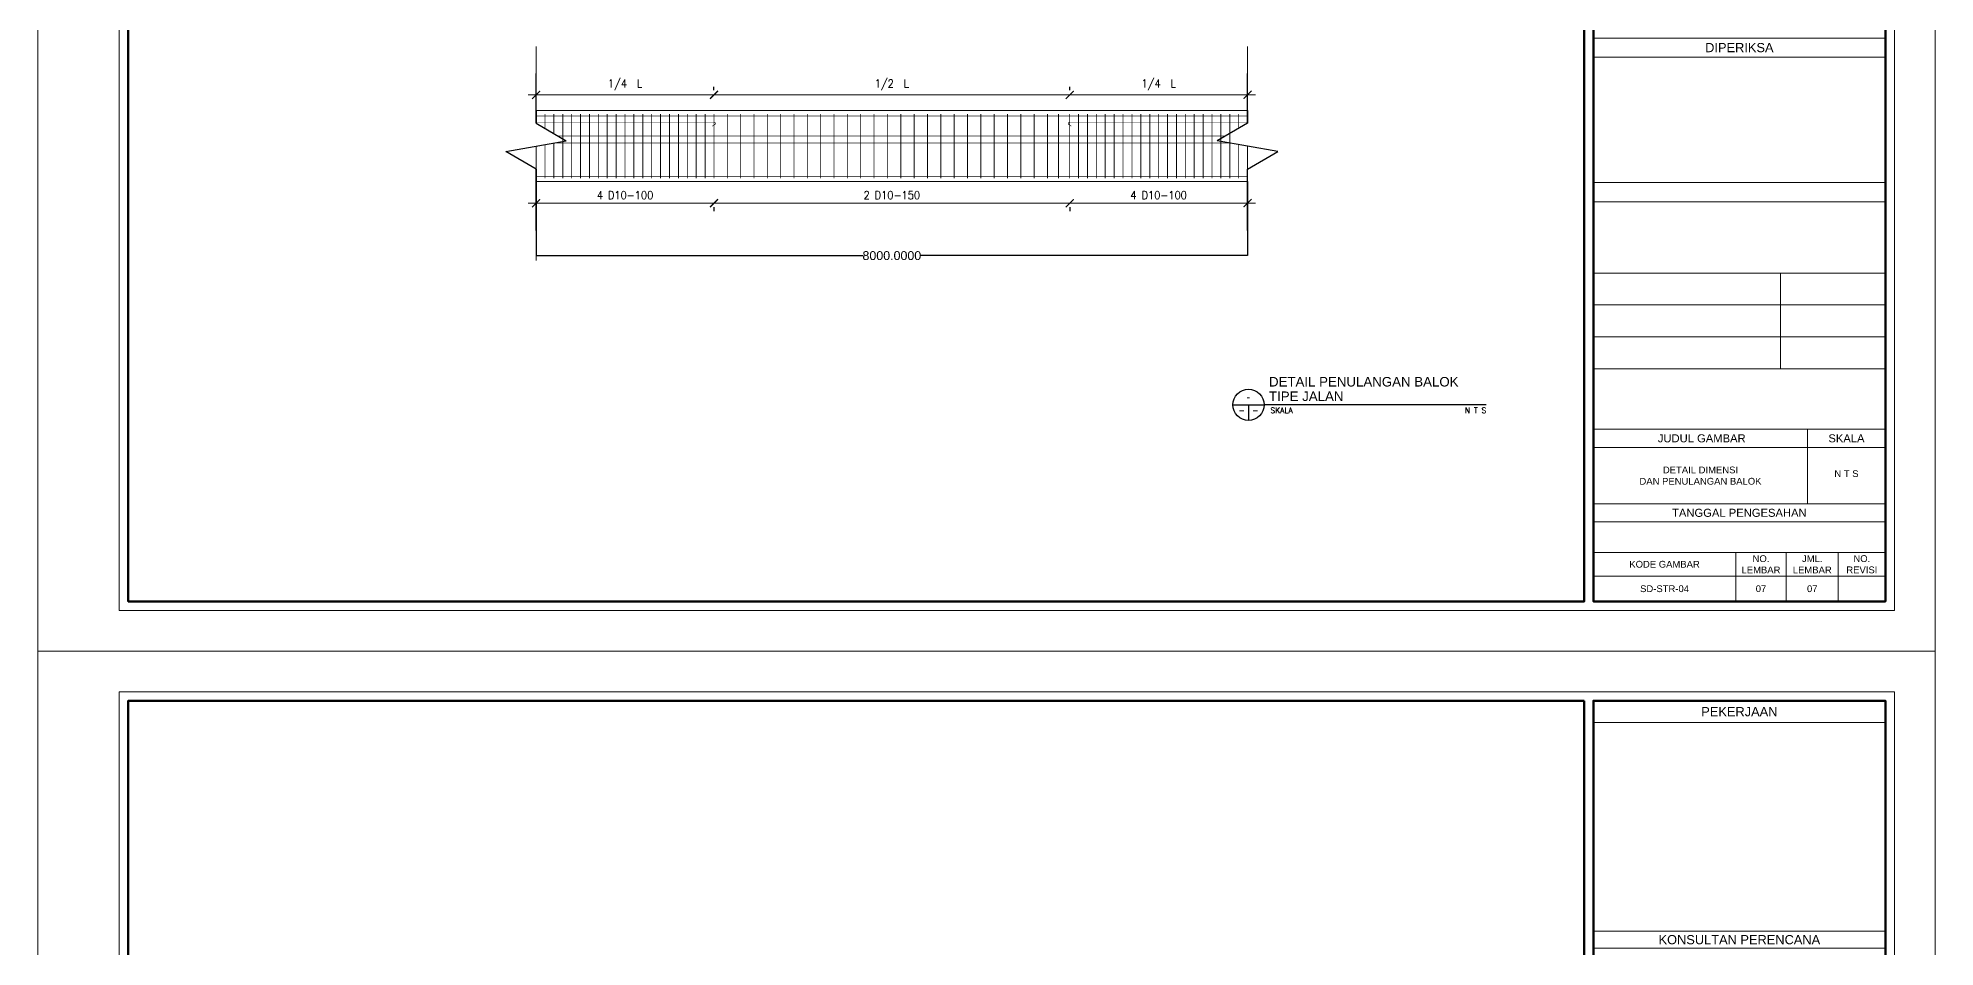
# Model space of a CAD drawing. Header units: millimetres. Extents: x 4384 to 25717, y 7703 to 52958.
# Drawn here: x 4384 to 25717, y 19461 to 29683 of the extents above; entities that cross this region are included whole.
import ezdxf
from ezdxf.enums import TextEntityAlignment as Align

# ---------------------------------------------------------------- set-up
doc = ezdxf.new("R2010")
doc.units = ezdxf.units.MM
doc.header["$PDMODE"] = 35
for name, color, linetype, lineweight in [('A-ANNO-dimensi', 14, 'Continuous', 9), ('A-STRT-Cstruktur', 4, 'Continuous', 15), ('arsir', 9, 'Continuous', 5), ('HATCHING', 251, 'Continuous', 5)]:
    doc.layers.add(name, color=color, linetype=linetype, lineweight=lineweight)
doc.layers.add('KOP', color=7, linetype='Continuous')
doc.styles.add('DIM', font='simplex.shx', dxfattribs={"height": 0.175})
doc.styles.add('JUDUL', font='arial.ttf', dxfattribs={"height": 300})
doc.styles.add('ROMANS', font='ROMANS.shx', dxfattribs={"height": 0.22})
doc.styles.add('S-R-S', font='simplex.shx', dxfattribs={"width": 0.9})
doc.styles.add('SIM', font='SIMPLEX.shx', dxfattribs={"height": 0.175})
doc.styles.get("Standard").update_dxf_attribs({"font": 'arial.ttf'})
doc.dimstyles.new('S-A2 100', dxfattribs={"dimtxt": 150, "dimasz": 50, "dimexe": 50, "dimexo": 15, "dimgap": 70, "dimtad": 1, "dimdec": 0, "dimzin": 0, "dimdsep": 46, "dimtxsty": 'S-R-S', "dimblk": 'ARCHTICK', "dimcen": 2, "dimdle": 20, "dimclrd": 14, "dimclrt": 2, "dimadec": 0, "dimazin": 0, "dimtfac": 1, "dimtdec": 0, "dimtofl": 0, "dimtmove": 0, "dimatfit": 3, "dimfxl": 150, "dimfxlon": 1, "dimtolj": 1, "dimtzin": 0, "dimlwd": 13, "dimarcsym": 0})
doc.dimstyles.get("Standard").update_dxf_attribs({"dimtxt": 100, "dimasz": 0.18, "dimexe": 0.18, "dimexo": 0.0625, "dimgap": 0.09, "dimtad": 0, "dimtih": 1, "dimtoh": 1, "dimdec": 4, "dimzin": 0, "dimdsep": 46, "dimtxsty": 'Standard', "dimcen": 0.09, "dimadec": 0, "dimazin": 0, "dimtfac": 1, "dimtdec": 4, "dimtofl": 0, "dimtmove": 0, "dimatfit": 3, "dimfxl": 1, "dimtolj": 1, "dimtzin": 0, "dimarcsym": 0})

# ---------------------------------------------------------------- blocks, each defined once
blk = doc.blocks.new('KOPSTR')
at = {"color": 7, "lineweight": 20, "ltscale": 2}
for p, q in [((1045959, 626693), (1055102, 626693)), ((1045959, 626012), (1055102, 626012)), ((1045959, 619478), (1055102, 619478)), ((1045959, 618948), (1055102, 618948)), ((1045959, 616409), (1055102, 616409)), ((1045959, 615880), (1055102, 615880)), ((1045959, 609448), (1055102, 609448)), ((1045959, 608919), (1055102, 608919)), ((1045959, 605438), (1055102, 605438)), ((1045959, 604838), (1055102, 604838)), ((1045959, 600915), (1055102, 600915)), ((1045959, 600306), (1055102, 600306)), ((1045959, 595081), (1055102, 595081)), ((1045959, 593190), (1055102, 593190)), ((1045959, 592620), (1055102, 592620)), ((1045959, 590856), (1055102, 590856))]:
    blk.add_line(p, q, dxfattribs=at)
at = {"color": 7}
for p, q in [((1051819, 598081), (1051819, 595081)), ((1052667, 593190), (1052667, 590856)), ((1051998, 589333), (1051998, 587800)), ((1053628, 589333), (1053628, 587800)), ((1045959, 588593), (1055102, 588593))]:
    blk.add_line(p, q, dxfattribs=at)
at = {"color": 7, "ltscale": 2}
for p, q in [((1045959, 590291), (1055102, 590291)), ((1045959, 589333), (1055102, 589333))]:
    blk.add_line(p, q, dxfattribs=at)
at = {"color": 8}
blk.add_lwpolyline([(997258, 628249), (997258, 586244), (1056658, 586244), (1056658, 628249)], close=True, dxfattribs=at)
at = {"lineweight": 13}
blk.add_lwpolyline([(1055385, 626976), (1055385, 587517), (999803, 587517), (999803, 626976)], close=True, dxfattribs=at)
at = {"color": 1, "lineweight": 53, "ltscale": 0.05}
blk.add_lwpolyline([(1045676, 626693), (1045676, 587800), (1000086, 587800), (1000086, 626693)], close=True, dxfattribs=at)
blk.add_lwpolyline([(1055102, 587800), (1055102, 626693), (1055102, 587800), (1045959, 587800), (1045959, 626693), (1055102, 626693)], dxfattribs=at)
at = {"color": 7, "lineweight": 20, "ltscale": 2}
for points in [[(1045959, 598081), (1055102, 598081)], [(1045959, 597081), (1055102, 597081)], [(1045959, 596081), (1055102, 596081)], [(1045959, 595081), (1055102, 595081)]]:
    blk.add_lwpolyline(points, close=True, dxfattribs=at)
at = {"color": 7}
blk.add_lwpolyline([(1050417, 589333), (1050417, 587800), (1050417, 589159)], dxfattribs=at)
at = {"lineweight": 15, "attachment_point": 5, "style": 'ROMANS'}
for s, insert, char_height, width in [('{\\fArial|b0|i0|c0|p34;PEKERJAAN}', (1050530, 626352), 287.25, 9143.07), ('{\\fArial|b0|i0|c0|p34;KONSULTAN PERENCANA}', (1050530, 619213), 287.25, 9143.07), ('{\\fArial|b0|i0|c0|p34;CATATAN}', (1050530, 616145), 287.25, 9143.07), ('{\\fArial|b0|i0|c0|p34;DISETUJUI}', (1050530, 609184), 287.25, 9143.07), ('{\\fArial|b0|i0|c0|p34;DIPERIKSA}', (1050530, 605138), 287.25, 9143.07), ('{\\fArial|b0|i0|c0|p34;JUDUL GAMBAR}', (1049352, 592905), 251.35, 6628.69), ('{\\fArial|b0|i0|c0|p34;SKALA}', (1053884, 592905), 251.35, 2435.22), ('{\\fArial|b0|i0|c0|p34;TANGGAL PENGESAHAN}', (1050530, 590573), 251.35, 9143.07), ('{\\fArial|b0|i0|c0|p34;NO. LEMBAR}', (1051207, 588963), 212.14, 1580.53), ('{\\fArial|b0|i0|c0|p34;NO. REVISI}', (1054365, 588963), 212.14, 1473.82), ('{\\fArial|b0|i0|c0|p34;KODE GAMBAR}', (1048188, 588963), 212.14, 4458.17), ('{\\fArial|b0|i0|c0|p34;JML. LEMBAR}', (1052813, 588963), 212.14, 1630.54)]:
    blk.add_mtext(s, dxfattribs=dict(at, insert=insert, char_height=char_height, width=width))
blk = doc.blocks.new('SIM-JUDUL')
for p, q in [((0, 0), (0.987, 0)), ((0.493, 0), (0.493, -0.493)), ((8, 0), (0.987, 0))]:
    blk.add_line(p, q)
blk.add_circle((0.493, 0), 0.493)
at = {"ltscale": 0.7, "style": 'SIM'}
blk.add_text('SKALA', height=0.175, dxfattribs=at).set_placement((1.185, -0.174), align=Align.MIDDLE_LEFT)
at = {"style": 'JUDUL'}
for tag, p in [('JUDUL1', (1.14, 0.578)), ('JUDUL2', (1.14, 0.121))]:
    blk.add_attdef(tag, p, '', height=0.3, dxfattribs=at)
at = {"ltscale": 0.75}
for tag, height, style, p in [('GBR', 0.25, 'JUDUL', (0.493, 0.247)), ('L1', 0.175, 'DIM', (0.28, -0.174)), ('L2', 0.175, 'DIM', (0.707, -0.174))]:
    blk.add_attdef(tag, text='', height=height, dxfattribs=dict(at, style=style)).set_placement(p, align=Align.MIDDLE)
at = {"style": 'DIM'}
blk.add_attdef('SKL', text='', height=0.175, dxfattribs=at).set_placement((8, -0.174), align=Align.MIDDLE_RIGHT)
blk = doc.blocks.new('_ArchTick')
at = {"color": 0, "linetype": 'ByBlock', "const_width": 0.15}
blk.add_lwpolyline([(-0.5, -0.5), (0.5, 0.5)], dxfattribs=at)
blk = doc.blocks.new('*D15')
at = {"layer": 'A-ANNO-dimensi', "color": 14, "lineweight": 13, "transparency": 16777216}
blk.add_line((18076, 29043), (15896, 29043), dxfattribs=at)
at = {"layer": 'A-ANNO-dimensi', "color": 0, "lineweight": -2, "transparency": 16777216}
for p, q in [((15986, 29096), (15986, 29133)), ((17986, 29132), (17986, 29133))]:
    blk.add_line(p, q, dxfattribs=at)
at = {"layer": 'DEFPOINTS', "color": 0, "transparency": 16777216}
for p in [(15986, 29043), (15986, 28867, -1279), (17986, 28948, 42619)]:
    blk.add_point(p, dxfattribs=at)
at = {"layer": 'A-ANNO-dimensi', "color": 14, "lineweight": 13, "transparency": 16777216, "xscale": 90, "yscale": 90, "zscale": 90, "rotation": 180}
blk.add_blockref('_ArchTick', (15986, 29043), dxfattribs=at)
at = {"layer": 'A-ANNO-dimensi', "color": 14, "lineweight": 13, "transparency": 16777216, "xscale": 90, "yscale": 90, "zscale": 90}
blk.add_blockref('_ArchTick', (17986, 29043), dxfattribs=at)
at = {"layer": 'A-ANNO-dimensi', "color": 2, "transparency": 16777216, "insert": (16986, 29156), "char_height": 90, "attachment_point": 5, "style": 'S-R-S'}
blk.add_mtext('\\A1;1/4  L', dxfattribs=at)
blk = doc.blocks.new('*D16')
at = {"layer": 'A-ANNO-dimensi', "color": 14, "lineweight": 13, "transparency": 16777216}
blk.add_line((16076, 29043), (11896, 29043), dxfattribs=at)
at = {"layer": 'A-ANNO-dimensi', "color": 0, "lineweight": -2, "transparency": 16777216}
for p, q in [((11986, 29096), (11986, 29133)), ((15986, 29096), (15986, 29133))]:
    blk.add_line(p, q, dxfattribs=at)
at = {"layer": 'DEFPOINTS', "color": 0, "transparency": 16777216}
for p in [(11986, 29043), (11986, 28867, -1279), (15986, 28867, -1279)]:
    blk.add_point(p, dxfattribs=at)
at = {"layer": 'A-ANNO-dimensi', "color": 14, "lineweight": 13, "transparency": 16777216, "xscale": 90, "yscale": 90, "zscale": 90, "rotation": 180}
blk.add_blockref('_ArchTick', (11986, 29043), dxfattribs=at)
at = {"layer": 'A-ANNO-dimensi', "color": 14, "lineweight": 13, "transparency": 16777216, "xscale": 90, "yscale": 90, "zscale": 90}
blk.add_blockref('_ArchTick', (15986, 29043), dxfattribs=at)
at = {"layer": 'A-ANNO-dimensi', "color": 2, "transparency": 16777216, "insert": (13986, 29156), "char_height": 90, "attachment_point": 5, "style": 'S-R-S'}
blk.add_mtext('\\A1;1/2  L', dxfattribs=at)
blk = doc.blocks.new('*D17')
at = {"layer": 'A-ANNO-dimensi', "color": 14, "lineweight": 13, "transparency": 16777216}
blk.add_line((18076, 27825), (15896, 27825), dxfattribs=at)
at = {"layer": 'A-ANNO-dimensi', "color": 0, "lineweight": -2, "transparency": 16777216}
for p, q in [((15986, 27780), (15986, 27735)), ((17986, 27780), (17986, 27735))]:
    blk.add_line(p, q, dxfattribs=at)
at = {"layer": 'DEFPOINTS', "color": 0, "transparency": 16777216}
for p in [(15986, 28067, 1279), (17986, 28067, 1279), (15986, 27825)]:
    blk.add_point(p, dxfattribs=at)
at = {"layer": 'A-ANNO-dimensi', "color": 14, "lineweight": 13, "transparency": 16777216, "xscale": 90, "yscale": 90, "zscale": 90, "rotation": 180}
blk.add_blockref('_ArchTick', (15986, 27825), dxfattribs=at)
at = {"layer": 'A-ANNO-dimensi', "color": 14, "lineweight": 13, "transparency": 16777216, "xscale": 90, "yscale": 90, "zscale": 90}
blk.add_blockref('_ArchTick', (17986, 27825), dxfattribs=at)
at = {"layer": 'A-ANNO-dimensi', "color": 2, "transparency": 16777216, "insert": (16986, 27915), "char_height": 90, "attachment_point": 5, "style": 'S-R-S'}
blk.add_mtext('\\A1;4 D10-100', dxfattribs=at)
blk = doc.blocks.new('*D18')
at = {"layer": 'A-ANNO-dimensi', "color": 14, "lineweight": 13, "transparency": 16777216}
blk.add_line((9896, 29043), (12076, 29043), dxfattribs=at)
at = {"layer": 'A-ANNO-dimensi', "color": 0, "lineweight": -2, "transparency": 16777216}
for p, q in [((9986, 29107), (9986, 29133)), ((11986, 29096), (11986, 29133))]:
    blk.add_line(p, q, dxfattribs=at)
at = {"layer": 'DEFPOINTS', "color": 0, "transparency": 16777216}
for p in [(11986, 29043), (9986, 28948, -1279), (11986, 28867, -1279)]:
    blk.add_point(p, dxfattribs=at)
at = {"layer": 'A-ANNO-dimensi', "color": 14, "lineweight": 13, "transparency": 16777216, "xscale": 90, "yscale": 90, "zscale": 90, "rotation": 180}
blk.add_blockref('_ArchTick', (9986, 29043), dxfattribs=at)
at = {"layer": 'A-ANNO-dimensi', "color": 14, "lineweight": 13, "transparency": 16777216, "xscale": 90, "yscale": 90, "zscale": 90}
blk.add_blockref('_ArchTick', (11986, 29043), dxfattribs=at)
at = {"layer": 'A-ANNO-dimensi', "color": 2, "transparency": 16777216, "insert": (10986, 29156), "char_height": 90, "attachment_point": 5, "style": 'S-R-S'}
blk.add_mtext('\\A1;1/4  L', dxfattribs=at)
blk = doc.blocks.new('*D19')
at = {"layer": 'A-ANNO-dimensi', "color": 14, "lineweight": 13, "transparency": 16777216}
blk.add_line((9896, 27825), (12076, 27825), dxfattribs=at)
at = {"layer": 'A-ANNO-dimensi', "color": 0, "lineweight": -2, "transparency": 16777216}
for p, q in [((9986, 27915), (9986, 27735)), ((11986, 27779), (11986, 27735))]:
    blk.add_line(p, q, dxfattribs=at)
at = {"layer": 'DEFPOINTS', "color": 0, "transparency": 16777216}
for p in [(9986, 28054), (11986, 28054, 1279), (11986, 27825)]:
    blk.add_point(p, dxfattribs=at)
at = {"layer": 'A-ANNO-dimensi', "color": 14, "lineweight": 13, "transparency": 16777216, "xscale": 90, "yscale": 90, "zscale": 90, "rotation": 180}
blk.add_blockref('_ArchTick', (9986, 27825), dxfattribs=at)
at = {"layer": 'A-ANNO-dimensi', "color": 14, "lineweight": 13, "transparency": 16777216, "xscale": 90, "yscale": 90, "zscale": 90}
blk.add_blockref('_ArchTick', (11986, 27825), dxfattribs=at)
at = {"layer": 'A-ANNO-dimensi', "color": 2, "transparency": 16777216, "insert": (10986, 27915), "char_height": 90, "attachment_point": 5, "style": 'S-R-S'}
blk.add_mtext('\\A1;4 D10-100', dxfattribs=at)
blk = doc.blocks.new('*D20')
at = {"layer": 'A-ANNO-dimensi', "color": 14, "lineweight": 13, "transparency": 16777216}
blk.add_line((11896, 27825), (16076, 27825), dxfattribs=at)
at = {"layer": 'A-ANNO-dimensi', "color": 0, "lineweight": -2, "transparency": 16777216}
for p, q in [((11986, 27780), (11986, 27735)), ((15986, 27779), (15986, 27735))]:
    blk.add_line(p, q, dxfattribs=at)
at = {"layer": 'DEFPOINTS', "color": 0, "transparency": 16777216}
for p in [(11986, 28067, 1279), (15986, 28054, 1279), (15986, 27825)]:
    blk.add_point(p, dxfattribs=at)
at = {"layer": 'A-ANNO-dimensi', "color": 14, "lineweight": 13, "transparency": 16777216, "xscale": 90, "yscale": 90, "zscale": 90, "rotation": 180}
blk.add_blockref('_ArchTick', (11986, 27825), dxfattribs=at)
at = {"layer": 'A-ANNO-dimensi', "color": 14, "lineweight": 13, "transparency": 16777216, "xscale": 90, "yscale": 90, "zscale": 90}
blk.add_blockref('_ArchTick', (15986, 27825), dxfattribs=at)
at = {"layer": 'A-ANNO-dimensi', "color": 2, "transparency": 16777216, "insert": (13986, 27915), "char_height": 90, "attachment_point": 5, "style": 'S-R-S'}
blk.add_mtext('\\A1;2 D10-150', dxfattribs=at)
blk = doc.blocks.new('*D21')
at = {"color": 0, "lineweight": -2, "transparency": 16777216}
for p, q in [((9986, 28067), (9986, 27235)), ((17986, 28067), (17986, 27235)), ((9986, 27235), (13662, 27235)), ((17986, 27235), (14310, 27235))]:
    blk.add_line(p, q, dxfattribs=at)
at = {"color": 0, "transparency": 16777216}
for points in [[(9986, 27235), (9986, 27235), (9986, 27235)], [(17986, 27235), (17986, 27235), (17986, 27235)]]:
    blk.add_solid(points, dxfattribs=at)
at = {"layer": 'DEFPOINTS', "color": 0, "transparency": 16777216}
for p in [(9986, 28067, -43897), (17986, 28067, -43897), (17986, 27235)]:
    blk.add_point(p, dxfattribs=at)
at = {"color": 0, "transparency": 16777216, "insert": (13986, 27235), "char_height": 100, "attachment_point": 5}
blk.add_mtext('\\A1;8000.0000', dxfattribs=at)

msp = doc.modelspace()

# ---------------------------------------------------------------- linework, layer by layer
for p, q in [((9985.84644, 28725.12988, -43897.17226), (9985.84644, 29284.16299, -43897.17226)), ((9985.84644, 28725.12988, -43897.17226), (9985.84644, 29284.16299, -43897.17226)), ((17985.84644, 28725.12988, -43897.17226), (17985.84644, 29284.16299, -43897.17226)), ((17985.84644, 28725.12988, -43897.17226), (17985.84644, 29284.16299, -43897.17226)), ((9985.84644, 28866.98648, -43897.17226), (9985.84644, 28725.12988, -43897.17226)), ((9985.84644, 28866.98648, -43897.17226), (9985.84644, 28725.12988, -43897.17226)), ((9985.84644, 28725.12988, -43897.17226), (10325.70102, 28527.04463, -43897.17226)), ((17985.84644, 28725.12988, -43897.17226), (17645.99186, 28527.04463, -43897.17226)), ((9645.99186, 28406.92833, -43897.17226), (10325.70102, 28527.04463, -43897.17226)), ((9985.84644, 28208.84308, -43897.17226), (9645.99186, 28406.92833, -43897.17226)), ((18325.70102, 28406.92833, -43897.17226), (17645.99186, 28527.04463, -43897.17226)), ((17985.84644, 28208.84308, -43897.17226), (18325.70102, 28406.92833, -43897.17226)), ((9985.84644, 28208.84308, -43897.17226), (9985.84644, 28066.98648, -43897.17226)), ((9985.84644, 27517.03807, -43897.17226), (9985.84644, 28208.84308, -43897.17226)), ((9985.84644, 27517.03807, -43897.17226), (9985.84644, 28208.84308, -43897.17226)), ((17985.84644, 27517.03807, -43897.17226), (17985.84644, 28208.84308, -43897.17226))]:
    msp.add_line(p, q)
msp.add_lwpolyline([(17985.84644, 28867.04898), (17985.84644, 28725.12988)])
at = {"layer": 'A-STRT-Cstruktur'}
for p, q in [((17985.84644, 28866.98648, -43897.17226), (9985.84644, 28866.98648, -43897.17226)), ((9985.84644, 28066.98648, -43897.17226), (17985.84644, 28066.98648, -43897.17226))]:
    msp.add_line(p, q, dxfattribs=at)
for points in [[(9985.84644, 29586.45843), (9985.84644, 28866.92398)], [(17985.84644, 29586.45843), (17985.84644, 28866.92398)], [(9985.84644, 28066.92398), (9985.84644, 27347.38953)], [(17985.84644, 28066.92398), (17985.84644, 27347.38953)]]:
    msp.add_lwpolyline(points, dxfattribs=at)
at = {"layer": 'A-STRT-Cstruktur', "elevation": -43897.17226}
msp.add_lwpolyline([(9985.84644, 28066.98648), (9985.84644, 27180.83129)], dxfattribs=at)
msp.add_lwpolyline([(9985.84644, 28066.98648), (9985.84644, 27180.83129)], dxfattribs=at)
at = {"layer": 'arsir', "const_width": 7, "elevation": -43897.17226}
for points in [[(17985.84644, 28805.98648), (13961.02222, 28805.98648), (9985.84644, 28805.98648)], [(10231.43737, 28581.98648), (13962.38501, 28581.98648), (17740.25551, 28581.98648)], [(10183.90298, 28501.98648), (13962.38501, 28501.98648), (17787.7899, 28501.98648)], [(9985.84644, 28127.98648), (14054.3499, 28127.98648), (17985.84644, 28127.98648)], [(9985.84644, 28127.98648), (13954.3499, 28127.98648), (17985.84644, 28127.98648)]]:
    msp.add_lwpolyline(points, dxfattribs=at)
for points in [[(9985.84644, 28735.98648), (11986.84797, 28735.98648, -0.6571413263), (11997.77492, 28710.71021), (11967.09994, 28691.0583)], [(17985.84644, 28735.98648), (15984.84491, 28735.98648, 0.6571413263), (15973.91796, 28710.71021), (16004.59294, 28691.0583)]]:
    msp.add_lwpolyline(points, format="xyb", dxfattribs=at)
at = {"layer": 'HATCHING', "const_width": 10, "elevation": -43897.17226}
for points in [[(9985.84644, 28725.12988), (9985.84644, 28829.36366)], [(9985.84644, 28725.12988), (9985.84644, 28829.36366)], [(10085.84644, 28666.84459), (10085.84644, 28829.36366)], [(10085.84644, 28666.84459), (10085.84644, 28829.36366)], [(10185.84644, 28608.55929), (10185.84644, 28829.36366)], [(10285.84644, 28104.60931), (10285.84644, 28829.36366)], [(10385.84644, 28104.60931), (10385.84644, 28829.36366)], [(10485.84644, 28104.60931), (10485.84644, 28829.36366)], [(10585.84644, 28104.60931), (10585.84644, 28829.36366)], [(10685.84644, 28104.60931), (10685.84644, 28829.36366)], [(10785.84644, 28104.60931), (10785.84644, 28829.36366)], [(10885.84644, 28104.60931), (10885.84644, 28829.36366)], [(10985.84644, 28104.60931), (10985.84644, 28829.36366)], [(11085.84644, 28104.60931), (11085.84644, 28829.36366)], [(11185.84644, 28104.60931), (11185.84644, 28829.36366)], [(11285.84644, 28104.60931), (11285.84644, 28829.36366)], [(11385.84644, 28104.60931), (11385.84644, 28829.36366)], [(11485.84644, 28104.60931), (11485.84644, 28829.36366)], [(11585.84644, 28104.60931), (11585.84644, 28829.36366)], [(11685.84644, 28104.60931), (11685.84644, 28829.36366)], [(11785.84644, 28104.60931), (11785.84644, 28829.36366)], [(11885.84644, 28104.60931), (11885.84644, 28829.36366)], [(11985.84644, 28104.60931), (11985.84644, 28829.36366)], [(12135.84644, 28104.60931), (12135.84644, 28829.36366)], [(12285.84644, 28104.60931), (12285.84644, 28829.36366)], [(12435.84644, 28104.60931), (12435.84644, 28829.36366)], [(12585.84644, 28104.60931), (12585.84644, 28829.36366)], [(12735.84644, 28104.60931), (12735.84644, 28829.36366)], [(12885.84644, 28104.60931), (12885.84644, 28829.36366)], [(13035.84644, 28104.60931), (13035.84644, 28829.36366)], [(13185.84644, 28104.60931), (13185.84644, 28829.36366)], [(13335.84644, 28104.60931), (13335.84644, 28829.36366)], [(13485.84644, 28104.60931), (13485.84644, 28829.36366)], [(13635.84644, 28104.60931), (13635.84644, 28829.36366)], [(13785.84644, 28104.60931), (13785.84644, 28829.36366)], [(13935.84644, 28104.60931), (13935.84644, 28829.36366)], [(14085.84644, 28104.60931), (14085.84644, 28829.36366)], [(14235.84644, 28104.60931), (14235.84644, 28829.36366)], [(14385.84644, 28104.60931), (14385.84644, 28829.36366)], [(14535.84644, 28104.60931), (14535.84644, 28829.36366)], [(14685.84644, 28104.60931), (14685.84644, 28829.36366)], [(14835.84644, 28104.60931), (14835.84644, 28829.36366)], [(14985.84644, 28104.60931), (14985.84644, 28829.36366)], [(15135.84644, 28104.60931), (15135.84644, 28829.36366)], [(15285.84644, 28104.60931), (15285.84644, 28829.36366)], [(15435.84644, 28104.60931), (15435.84644, 28829.36366)], [(15585.84644, 28104.60931), (15585.84644, 28829.36366)], [(15735.84644, 28104.60931), (15735.84644, 28829.36366)], [(15858.98137, 28104.60931), (15858.98137, 28829.36366)], [(15985.84644, 28104.60931), (15985.84644, 28829.36366)], [(16085.84644, 28104.60931), (16085.84644, 28829.36366)], [(16185.84644, 28104.60931), (16185.84644, 28829.36366)], [(16285.84644, 28104.60931), (16285.84644, 28829.36366)], [(16385.84644, 28104.60931), (16385.84644, 28829.36366)], [(16485.84644, 28104.60931), (16485.84644, 28829.36366)], [(16585.84644, 28104.60931), (16585.84644, 28829.36366)], [(16685.84644, 28104.60931), (16685.84644, 28829.36366)], [(16785.84644, 28104.60931), (16785.84644, 28829.36366)], [(16885.84644, 28104.60931), (16885.84644, 28829.36366)], [(16985.84644, 28104.60931), (16985.84644, 28829.36366)], [(17085.84644, 28104.60931), (17085.84644, 28829.36366)], [(17185.84644, 28104.60931), (17185.84644, 28829.36366)], [(17285.84644, 28104.60931), (17285.84644, 28829.36366)], [(17385.84644, 28104.60931), (17385.84644, 28829.36366)], [(17485.84644, 28104.60931), (17485.84644, 28829.36366)], [(17585.84644, 28104.60931), (17585.84644, 28829.36366)], [(17685.84644, 28104.60931), (17685.84644, 28829.36366)], [(17785.84644, 28104.60931), (17785.84644, 28829.36366)], [(17885.84644, 28666.84459), (17885.84644, 28829.36366)], [(17885.84644, 28666.84459), (17885.84644, 28829.36366)], [(17985.84644, 28725.12988), (17985.84644, 28829.36366)], [(9985.84644, 28127.98648), (9985.84644, 28466.98648)], [(10085.84644, 28104.60931), (10085.84644, 28484.6582)], [(10185.84644, 28104.60931), (10185.84644, 28502.32992)], [(17885.84644, 28104.60931), (17885.84644, 28484.6582)], [(17985.84644, 28127.98648), (17985.84644, 28466.98648)], [(9985.84644, 28104.60931), (9985.84644, 28208.84308)]]:
    msp.add_lwpolyline(points, dxfattribs=at)

# ---------------------------------------------------------------- block references
at = {"layer": 'A-STRT-Cstruktur', "xscale": 0.3591293180811801, "yscale": 0.3591293180811801, "zscale": 0.3591293180811801}
for p in [(-353760.22617, -187749.06113, -43897.17226), (-353760.22617, -202834.03169, -43897.17226)]:
    msp.add_blockref('KOPSTR', p, dxfattribs=at)
at = {"layer": 'KOP', "xscale": 356.131238586418, "yscale": 356.131238586418, "zscale": 356.131238586418}
msp.add_blockref('SIM-JUDUL', (17820.66226, 25557.78176), dxfattribs=at).add_auto_attribs({'JUDUL1': 'DETAIL PENULANGAN BALOK', 'JUDUL2': 'TIPE JALAN', 'GBR': '-', 'L1': '-', 'L2': '-', 'SKL': 'N T S'})

# ---------------------------------------------------------------- texts
at = {"color": 7, "lineweight": 9, "char_height": 76.1867201, "attachment_point": 5, "style": 'ROMANS'}
for s, insert, width in [('{\\fArial|b0|i0|c0|p34;DETAIL DIMENSI \\PDAN PENULANGAN BALOK}', (23078.75535, 24761.49258, -43897.17226), 2408.9856379), ('{\\fArial|b0|i0|c0|p34;N T S}', (24720.52763, 24783.21564, -43897.17226), 874.5589125), ('{\\fArial|b0|i0|c0|p34;SD-STR-04}', (22674.7931, 23489.61981, -43897.17226), 1601.0611361), ('{\\fArial|b0|i0|c0|p34;07}', (23759.1311, 23489.61981, -43897.17226), 567.6148721), ('{\\fArial|b0|i0|c0|p34;07}', (24335.72618, 23489.61981, -43897.17226), 585.5752743)]:
    msp.add_mtext(s, dxfattribs=dict(at, insert=insert, width=width))

# ---------------------------------------------------------------- dimensions: what is measured, and where the dimension line sits
dim = msp.add_aligned_dim(p1=(9985.84644, 28066.98648, -43897.17226), p2=(17985.84644, 28066.98648, -43897.17226), distance=-831.76412, dimstyle='Standard')
dim.commit()
dim.dimension.update_dxf_attribs({"geometry": '*D21', "text_midpoint": (13985.84644, 27235.22236)})
at = {"layer": 'A-ANNO-dimensi'}
for base, p1, p2, text, picture, middle in [((11985.84644, 29042.50977, -42618.54401), (9985.84644, 28948.32858, -43897.17226), (11985.84644, 28866.98648, -43897.17226), '1/4  L', '*D18', (10985.84644, 29156.0812, -42618.54401)), ((11985.84644, 27825.18683, -45175.80051), (9985.84644, 28053.71145, -45175.80051), (11985.84644, 28053.71145, -43897.17226), '4 D10-100', '*D19', (10985.84644, 27915.18683, -45175.80051)), ((15985.84644, 27825.18683, -45175.80051), (11985.84644, 28066.98648, -43897.17226), (15985.84644, 28053.71145, -43897.17226), '2 D10-150', '*D20', (13985.84644, 27915.18683, -45175.80051))]:
    dim = msp.add_linear_dim(base=base, p1=p1, p2=p2, text=text, dimstyle='S-A2 100', override={"dimtxt": 90, "dimasz": 90, "dimexe": 90, "dimexo": 90, "dimgap": 45, "dimdle": 90, "dimfxl": 90}, dxfattribs=at)
    dim.commit()
    dim.dimension.update_dxf_attribs({"geometry": picture, "text_midpoint": middle})
for base, p1, p2, text, picture, middle in [((11985.84644, 29042.50977, -42618.54401), (15985.84644, 28866.98648, -43897.17226), (11985.84644, 28866.98648, -43897.17226), '1/2  L', '*D16', (13985.84644, 29156.0812, -42618.54401)), ((15985.84644, 29042.50977, -42618.54401), (17985.84644, 28948.32858), (15985.84644, 28866.98648, -43897.17226), '1/4  L', '*D15', (16985.84644, 29156.0812, -42618.54401)), ((15985.84644, 27825.18683, -45175.80051), (17985.84644, 28066.98648, -43897.17226), (15985.84644, 28066.98648, -43897.17226), '4 D10-100', '*D17', (16985.84644, 27915.18683, -45175.80051))]:
    dim = msp.add_linear_dim(base=base, p1=p1, p2=p2, angle=180, text=text, dimstyle='S-A2 100', override={"dimtxt": 90, "dimasz": 90, "dimexe": 90, "dimexo": 90, "dimgap": 45, "dimdle": 90, "dimfxl": 90}, dxfattribs=at)
    dim.commit()
    dim.dimension.update_dxf_attribs({"geometry": picture, "text_midpoint": middle})

doc.saveas('drawing.dxf')
